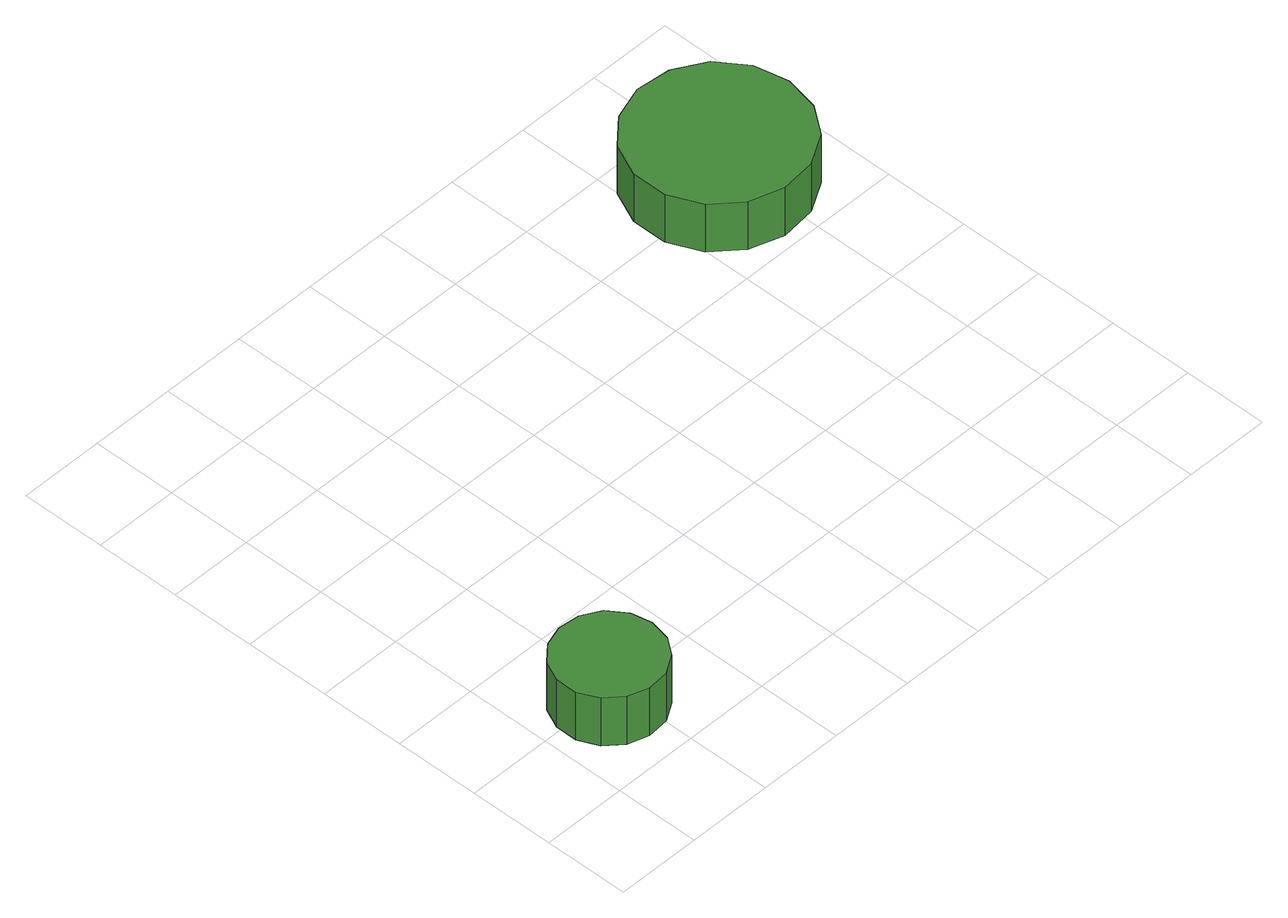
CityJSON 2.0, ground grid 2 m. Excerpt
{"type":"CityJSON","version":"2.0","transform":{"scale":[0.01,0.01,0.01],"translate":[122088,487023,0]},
"CityObjects":{
"tree1":{"type":"SolitaryVegetationObject","attributes":{"function":"something"},"geometry":[{"type":"MultiSurface","lod":"1","boundaries":[[[0,1,2,3,4,5,6,7,8,9,10,11,12,13,14]],[[15,16,17,18,19,20,21,22,23,24,25,26,27,28,29]],[[0,29,28,1]],[[1,28,27,2]],[[2,27,26,3]],[[3,26,25,4]],[[4,25,24,5]],[[5,24,23,6]],[[6,23,22,7]],[[7,22,21,8]],[[8,21,20,9]],[[9,20,19,10]],[[10,19,18,11]],[[11,18,17,12]],[[12,17,16,13]],[[13,16,15,14]],[[14,15,29,0]]]}]},
"tree2":{"type":"SolitaryVegetationObject","attributes":{"function":"something"},"geometry":[{"type":"MultiSurface","lod":"1","boundaries":[[[30,31,32,33,34,35,36,37,38,39,40,41,42,43,44]],[[45,46,47,48,49,50,51,52,53,54,55,56,57,58,59]],[[30,59,58,31]],[[31,58,57,32]],[[32,57,56,33]],[[33,56,55,34]],[[34,55,54,35]],[[35,54,53,36]],[[36,53,52,37]],[[37,52,51,38]],[[38,51,50,39]],[[39,50,49,40]],[[40,49,48,41]],[[41,48,47,42]],[[42,47,46,43]],[[43,46,45,44]],[[44,45,59,30]]]}]}
},
"vertices":[
[286,185,190],[276,234,190],[246,276,190],[202,301,190],[151,306,190],[103,291,190],[65,257,190],[44,210,190],[44,159,190],[65,113,190],[103,79,190],[151,63,190],[202,68,190],[246,94,190],[276,135,190],[276,135,61],[246,94,61],[202,68,61],[151,63,61],[103,79,61],[65,113,61],[44,159,61],[44,210,61],[65,257,61],[103,291,61],[151,306,61],[202,301,61],[246,276,61],[276,234,61],[286,185,61],
[1554,1022,198],[1537,1104,198],[1488,1171,198],[1416,1212,198],[1334,1221,198],[1255,1195,198],[1193,1140,198],[1159,1064,198],[1159,981,198],[1193,905,198],[1255,850,198],[1334,824,198],[1416,833,198],[1488,874,198],[1537,941,198],[1537,941,69],[1488,874,69],[1416,833,69],[1334,824,69],[1255,850,69],[1193,905,69],[1159,981,69],[1159,1064,69],[1193,1140,69],[1255,1195,69],[1334,1221,69],[1416,1212,69],[1488,1171,69],[1537,1104,69],[1554,1022,69]
]}
